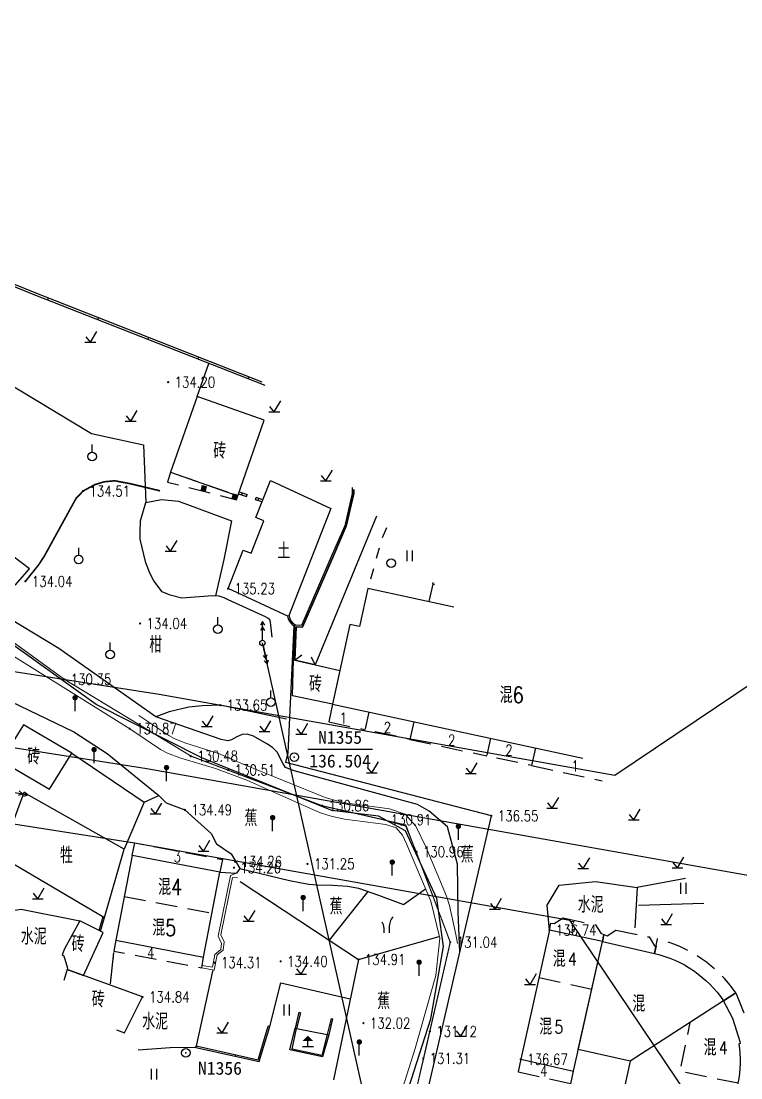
# Model space of a CAD drawing. Extents: x 529262 to 576451, y 2694391 to 2717535.
# Drawn here: x 564146.7 to 564213.5, y 2710524.5 to 2710622.6 of the extents above; entities that cross this region are included whole.
import ezdxf
from ezdxf.enums import TextEntityAlignment as Align
from ezdxf.xclip import XClip

# ---------------------------------------------------------------- set-up
doc = ezdxf.new("R2010")
doc.units = 0
doc.header["$XCLIPFRAME"] = 0
for name, pattern in [('X3', [5, 4, -1]), ('X5', [3, 2, -1]), ('X6', [2, 1, -1])]:
    doc.linetypes.add(name, pattern=pattern)
for name, color, linetype in [('a红线图', 1, 'Continuous'), ('DLDW', 8, 'Continuous'), ('DLSS', 4, 'Continuous'), ('DMTZ', 8, 'Continuous'), ('GCD', 8, 'Continuous'), ('GXYZ', 8, 'Continuous'), ('JMD', 8, 'Continuous'), ('KZD', 8, 'Continuous'), ('PP-COM', 7, 'Continuous'), ('RD-中线', 40, 'Continuous'), ('RD-红线', 7, 'Continuous'), ('ZBTZ', 8, 'Continuous'), ('ZJ', 7, 'Continuous'), ('污水管径标注_W10-', 202, 'Continuous')]:
    doc.layers.add(name, color=color, linetype=linetype)
doc.layers.add('SXSS', color=5, linetype='Continuous', lineweight=0)
doc.styles.add('HZ', font='rs.shx', dxfattribs={"width": 0.8, "bigfont": 'hztxt.shx'})
doc.styles.add('等线体', font='simhei.ttf')
doc.linetypes.add('10421', pattern='A,2,[150,AAA.SHX,S=0.5,R=0,X=0,Y=0.5],1e-11', length=2)
doc.linetypes.add('10422', pattern='A,0.75,[150,AAA.SHX,S=0.5,R=0,X=0,Y=0.5],1.5,[177,AAA.SHX,S=1,R=0,X=0,Y=0.4],0.75', length=3)
doc.linetypes.add('1161', pattern='A,0,[149,AAA.SHX,S=0.15,R=0,X=0,Y=0],-1.6', length=1.6)
doc.linetypes.add('445', pattern='A,8,-0.5,[147,AAA.SHX,S=1,R=0,X=0,Y=0],-1.5', length=10)
doc.linetypes.add('732', pattern='A,9,-0.5,[162,AAA.SHX,S=1,R=0,X=0,Y=0],-0.5', length=10)

# ---------------------------------------------------------------- blocks, each defined once
blk = doc.blocks.new('A$C19FD0107')
at = {"layer": 'RD-中线', "color": 8, "linetype": 'Continuous', "flags": 128}
blk.add_lwpolyline([(-7111.178, 16211.495), (-7085.284, 16206.833), (-7058.569, 16201.098), (-7030.791, 16194.639), (-6901.042, 16173.084), (-6870.569, 16167.452), (-6839.633, 16162.615), (-6768.456, 16149.968, -0.009225), (-6763.026, 16148.899), (-6572.582, 16107.76)], format="xyb", dxfattribs=at)
at = {"layer": 'RD-红线', "color": 8, "linetype": 'Continuous', "flags": 128}
for points in [[(-6984.353, 16194.021), (-6979.385, 16193.195), (-6899.832, 16179.979), (-6869.392, 16174.353), (-6838.48, 16169.52), (-6796.156, 16161.999)], [(-6978.559, 16178.866), (-6902.251, 16166.19), (-6871.746, 16160.551), (-6840.786, 16155.71), (-6800.328, 16148.522)]]:
    blk.add_lwpolyline(points, dxfattribs=at)
at = {"layer": 'RD-红线', "color": 8}
for points in [[(-6796.156, 16161.999), (-6775.405, 16175.955, 0.404001)], [(-6785.876, 16127.032), (-6800.328, 16148.522, 0.4245)]]:
    blk.add_lwpolyline(points, format="xyb", dxfattribs=at)
blk = doc.blocks.new('GC200')
at = {"linetype": 'Continuous', "const_width": 0.2, "flags": 128}
blk.add_lwpolyline([(-0.1, 0, 1), (0.1, 0, 1)], format="xyb", close=True, dxfattribs=at)
blk = doc.blocks.new('gc002')
at = {"color": 8, "const_width": 1}
blk.add_lwpolyline([(-0.5, 0), (0.5, 0)], dxfattribs=at)
blk = doc.blocks.new('gc121')
at = {"color": 8}
for p, q in [((-0.5, -1), (-0.5, 1)), ((0.5, -1), (0.5, 1))]:
    blk.add_line(p, q, dxfattribs=at)
blk = doc.blocks.new('gc122')
at = {"color": 8}
blk.add_circle((0, 0), 0.8, dxfattribs=at)
blk = doc.blocks.new('gc013a')
at = {"linetype": 'Continuous'}
blk.add_line((0.5, 0), (4, 0), dxfattribs=at)
at = {"linetype": 'Continuous', "flags": 128}
for points in [[(2.31, -0.4), (3, 0), (2.31, 0.4)], [(3.31, -0.4), (4, 0), (3.31, 0.4)]]:
    blk.add_lwpolyline(points, dxfattribs=at)
blk = doc.blocks.new('gc170')
at = {"color": 8, "linetype": 'Continuous'}
blk.add_circle((0, 0), 0.5, dxfattribs=at)
blk = doc.blocks.new('gc165')
at = {"color": 8}
blk.add_line((0, 0), (0, 2), dxfattribs=at)
at = {"color": 8, "const_width": 0.5}
blk.add_lwpolyline([(-0.25, 2.5, 1), (0.25, 2.5, 1)], format="xyb", close=True, dxfattribs=at)
blk = doc.blocks.new('gc246')
at = {"color": 8}
for p, q in [((-0.5, 1), (-0.5, 0)), ((0.5, 1), (0.5, 0))]:
    blk.add_line(p, q, dxfattribs=at)
for centre, radius, start, end in [((-2.94, 0.81), 2.45, 4.3743, 29.0242), ((3.4, 1.11), 2.91, 139.3312, 182.0887)]:
    blk.add_arc(centre, radius, start, end, dxfattribs=at)
blk = doc.blocks.new('gc123')
at = {"color": 8}
for p, q in [((0, 0), (1.2, 2)), ((-1, 0), (1, 0)), ((0, 0), (-0.8, 1))]:
    blk.add_line(p, q, dxfattribs=at)
blk = doc.blocks.new('gc125')
at = {"color": 8}
blk.add_line((0, 0.8), (0, 2.2), dxfattribs=at)
blk.add_circle((0, 0), 0.8, dxfattribs=at)
blk = doc.blocks.new('gc025')
for p, q in [((-1, 0), (1, 0)), ((0, 0), (0, 1.04))]:
    blk.add_line(p, q)
blk.add_solid([(0, 2), (1, 1), (-1, 1)])
blk = doc.blocks.new('gc117')
at = {"color": 8}
blk.add_circle((0, 0), 0.8, dxfattribs=at)
blk.add_point((0, 0), dxfattribs=at)

msp = doc.modelspace()

# ---------------------------------------------------------------- linework, layer by layer
at = {"layer": 'a红线图', "color": 8, "lineweight": 0}
msp.add_lwpolyline([(564099.605, 2710623.995), (564108.781, 2710598.575), (564114.403, 2710593.536), (564118.826, 2710589.572), (564119.764, 2710583.576), (564122.309, 2710579.625), (564127.415, 2710577.702), (564133.661, 2710573.861), (564150.68, 2710561.504), (564162.472, 2710554.357), (564174.675, 2710549.741), (564182.417, 2710547.975), (564186.55, 2710537.069), (564183.198, 2710522.558), (564177.972, 2710514.055), (564175.857, 2710509.606), (564176.809, 2710498.669), (564180.652, 2710483.38), (564184.22, 2710474.338), (564192.884, 2710463.54), (564198.448, 2710460.832), (564173.981, 2710386.935), (563873.709, 2710369.644)], dxfattribs=at)
msp.add_lwpolyline([(564099.605, 2710623.995), (564108.781, 2710598.575), (564114.403, 2710593.536), (564118.826, 2710589.572), (564119.764, 2710583.576), (564122.309, 2710579.625), (564127.415, 2710577.702), (564133.661, 2710573.861), (564150.68, 2710561.504), (564162.472, 2710554.357), (564174.675, 2710549.741), (564182.417, 2710547.975), (564186.55, 2710537.069), (564183.198, 2710522.558), (564177.972, 2710514.055), (564175.857, 2710509.606), (564176.809, 2710498.669), (564180.652, 2710483.38), (564184.22, 2710474.338), (564192.884, 2710463.54), (564198.448, 2710460.832), (564173.981, 2710386.935), (563873.709, 2710369.644)], dxfattribs=at)
at = {"layer": 'DLDW', "linetype": 'Continuous', "flags": 128}
for points, elevation in [([(564146.945, 2710550.983), (564144.785, 2710545.081), (564154.447, 2710539.381), (564156.25, 2710545.728)], -529.15), ([(564172.258, 2710529.071), (564175.114, 2710528.511), (564174.629, 2710526.559), (564171.866, 2710527.148)], 134.846)]:
    msp.add_lwpolyline(points, close=True, dxfattribs=dict(at, elevation=elevation))
at = {"layer": 'DLSS', "linetype": 'X3', "const_width": 0.15}
msp.add_lwpolyline([(564147.088, 2710570.587), (564148.296, 2710572.097), (564148.829, 2710572.903), (564151.796, 2710578.302), (564152.441, 2710578.976), (564153.52, 2710579.568), (564154.419, 2710579.841), (564155.389, 2710579.931), (564156.801, 2710579.667), (564159.593, 2710578.999)], dxfattribs=at)
at = {"layer": 'DLSS', "linetype": 'X6', "elevation": -525.17, "flags": 128}
for points in [[(564180.615, 2710575.562), (564180.177, 2710574.508), (564178.896, 2710569.941)], [(564184.919, 2710570.332), (564184.951, 2710570.475)]]:
    msp.add_lwpolyline(points, dxfattribs=at)
at = {"layer": 'DMTZ', "linetype": '10421', "flags": 128}
for points in [[(564169.998, 2710565.398), (564169.845, 2710566.797), (564169.789, 2710567.006), (564169.612, 2710567.183), (564169.395, 2710567.291), (564165.93, 2710568.872), (564165.538, 2710569.063), (564165.076, 2710569.225), (564164.476, 2710569.257), (564161.631, 2710569.043), (564160.524, 2710569.299), (564159.8, 2710569.622), (564159.009, 2710570.646), (564158.671, 2710571.302), (564158.26, 2710572.298), (564157.748, 2710574.518), (564157.748, 2710575.178), (564157.78, 2710576.206), (564158.289, 2710577.919)], [(564141.023, 2710563.457), (564143.114, 2710560.954), (564145.738, 2710559.436), (564151.597, 2710556.599), (564154.686, 2710554.588), (564159.485, 2710550.693)], [(564187.446, 2710536.179), (564187.292, 2710539.855), (564187.213, 2710544.318), (564186.276, 2710547.778), (564184.576, 2710549.252), (564183.498, 2710549.861), (564172.051, 2710552.982), (564171.246, 2710553.29)], [(564158.122, 2710550.082), (564159.485, 2710550.693)], [(564166.99, 2710543.933), (564171.624, 2710542.813), (564172.561, 2710542.634), (564173.397, 2710542.481), (564174.214, 2710542.39), (564175.651, 2710542.376), (564177.047, 2710542.288), (564178.034, 2710542.086), (564179.872, 2710541.431), (564182.197, 2710540.57)]]:
    msp.add_lwpolyline(points, dxfattribs=at)
at = {"layer": 'DMTZ', "linetype": '10421'}
for points in [[(564146.137, 2710570.236), (564147.478, 2710571.75), (564145.033, 2710573.605)], [(564159.212, 2710558.015), (564150.18, 2710564.343), (564144.442, 2710567.836)], [(564171.336, 2710557.788), (564165.182, 2710559.088), (564163.497, 2710559.017), (564162.258, 2710558.918), (564160.442, 2710558.477), (564159.212, 2710558.015)], [(564171.246, 2710553.29), (564170.983, 2710553.715), (564170.473, 2710554.717), (564170.029, 2710555.152), (564169.514, 2710555.507), (564168.276, 2710556.197), (564167.699, 2710556.396), (564167.226, 2710556.369), (564166.725, 2710556.161), (564166.23, 2710555.857), (564165.901, 2710555.786), (564165.284, 2710555.902), (564159.212, 2710558.015)]]:
    msp.add_lwpolyline(points, dxfattribs=at)
at = {"layer": 'DMTZ', "linetype": '10422'}
for points in [[(564180.743, 2710502.568), (564180.749, 2710507.068), (564180.865, 2710515.851), (564183.586, 2710519.594), (564184.105, 2710521.718), (564190.365, 2710548.812), (564171.268, 2710553.772), (564171.495, 2710554.657), (564172.052, 2710566.448)], [(564159.485, 2710550.693), (564160.171, 2710550.007), (564161.907, 2710549.365), (564164.35, 2710547.166), (564164.832, 2710546.218), (564166.192, 2710545.296), (564166.99, 2710543.933), (564166.702, 2710543.494)]]:
    msp.add_lwpolyline(points, dxfattribs=at)
at = {"layer": 'DMTZ', "linetype": '10422', "flags": 128}
for points in [[(564167.023, 2710542.717), (564178.012, 2710535.47), (564175.693, 2710524.294)], [(564175.259, 2710528.475), (564174.696, 2710526.426), (564171.639, 2710527.083), (564172.131, 2710529.096)]]:
    msp.add_lwpolyline(points, dxfattribs=at)
at = {"layer": 'GXYZ', "linetype": 'Continuous'}
msp.add_line((564183.081, 2710502.568), (564169.102, 2710564.872), dxfattribs=at)
at = {"layer": 'GXYZ', "linetype": '732', "flags": 128}
msp.add_lwpolyline([(564190.37, 2710463.143), (564190.386, 2710467.025), (564189.579, 2710469.156), (564186.731, 2710471.163), (564184.456, 2710473.027), (564183.021, 2710476.047), (564179.783, 2710485.702), (564177.782, 2710492.779), (564176.798, 2710499.513), (564176.175, 2710507.868), (564178.439, 2710515.777), (564181.881, 2710521.084), (564184.755, 2710529.967), (564185.933, 2710536.671), (564185.285, 2710541.14), (564182.402, 2710547.432), (564179.873, 2710548.785), (564175.559, 2710549.294), (564163.476, 2710554.198), (564153.663, 2710559.149), (564143.785, 2710566.215), (564141.644, 2710568.445), (564137.564, 2710571.934), (564133.83, 2710574.642), (564129.81, 2710576.899), (564122.388, 2710579.8), (564119.895, 2710582.521), (564119.15, 2710587.419), (564118.187, 2710590.186), (564114.103, 2710593.882), (564110.752, 2710595.123), (564107.191, 2710600.989), (564104.682, 2710610.577), (564101.404, 2710617.513), (564096.096, 2710628.709), (564091.879, 2710636.635), (564089.742, 2710644.659), (564089.613, 2710650.743), (564087.283, 2710661.114), (564087.154, 2710670.756), (564089.808, 2710677.939), (564094.734, 2710685.389), (564098.14, 2710689.247), (564157.276, 2710709.889), (564158.941, 2710722.677), (564170.731, 2710725.876), (564175.463, 2710734.571), (564177.426, 2710742.717), (564180.17, 2710760.422), (564179.078, 2710764.864), (564165.135, 2710778.121), (564158.076, 2710828.047), (564164.727, 2710856.572), (564174.244, 2710890.215), (564177.245, 2710909.001), (564177.375, 2710911.216)], dxfattribs=at)
at = {"layer": 'JMD', "linetype": 'Continuous'}
for p, q in [((564149.168, 2710596.724, 136.972), (564149.241, 2710596.91, 136.972)), ((564153.82, 2710594.892, 136.972), (564153.893, 2710595.078, 136.972)), ((564158.472, 2710593.06, 136.972), (564158.546, 2710593.246, 136.972)), ((564163.125, 2710591.228, 136.972), (564163.198, 2710591.414, 136.972)), ((564167.777, 2710589.396, 136.972), (564167.85, 2710589.582, 136.972)), ((564167.176, 2710578.619), (564167.242, 2710578.808)), ((564167.629, 2710578.461), (564167.695, 2710578.65)), ((564168.444, 2710578.176), (564168.51, 2710578.365)), ((564168.69, 2710578.09), (564168.756, 2710578.279)), ((564177.103, 2710576.652, -528.979), (564176.956, 2710576.685, -528.979)), ((564175.288, 2710572.007, -528.979), (564175.151, 2710572.066, -528.979)), ((564171.554, 2710567.394), (564171.575, 2710567.398)), ((564173.305, 2710567.417, -528.979), (564173.167, 2710567.477, -528.979)), ((564171.581, 2710566.923), (564171.712, 2710566.996)), ((564172.133, 2710566.511), (564172.162, 2710566.559)), ((564172.123, 2710563.264), (564172.757, 2710563.752)), ((564174.015, 2710562.832), (564173.647, 2710563.542)), ((564154.299, 2710538.867, -529.717), (564154.155, 2710538.909, -529.717)), ((564172.491, 2710530.566), (564172.636, 2710530.53)), ((564175.473, 2710529.981), (564175.619, 2710529.946)), ((564169.778, 2710529.237), (564169.634, 2710529.28)), ((564172.131, 2710529.096), (564172.256, 2710529.065)), ((564175.329, 2710529.393, 134.846), (564175.475, 2710529.357, 134.846)), ((564175.114, 2710528.511), (564175.259, 2710528.475)), ((564162.907, 2710527.297), (564162.939, 2710527.443)), ((564166.59, 2710526.479), (564166.623, 2710526.625))]:
    msp.add_line(p, q, dxfattribs=at)
at = {"layer": 'JMD', "linetype": 'Continuous', "flags": 128}
for points, elevation in [([(564169.077, 2710589.099), (564147.992, 2710597.402), (564114.998, 2710610.804)], 136.972), ([(564169.353, 2710588.775), (564147.918, 2710597.216), (564114.998, 2710610.588)], 136.972), ([(564177.433, 2710579.295), (564177.427, 2710578.757), (564176.745, 2710575.756), (564175.593, 2710573.09), (564172.74, 2710566.49), (564172.088, 2710566.513), (564171.974, 2710563.298)], -528.979), ([(564179.694, 2710576.643), (564174.015, 2710562.832), (564172.123, 2710563.264), (564172.232, 2710566.358), (564172.837, 2710566.336), (564175.731, 2710573.03), (564176.889, 2710575.709), (564177.577, 2710578.739), (564177.581, 2710579.122)], 136.907), ([(564177.581, 2710579.122), (564177.577, 2710578.739), (564176.889, 2710575.709), (564175.731, 2710573.03), (564172.837, 2710566.336), (564172.232, 2710566.358), (564172.123, 2710563.264)], -528.979), ([(564186.882, 2710568.209), (564178.896, 2710569.941), (564178.126, 2710566.394), (564177.23, 2710566.599), (564175.599, 2710559.186), (564198.849, 2710554.17)], -525.322), ([(564153.941, 2710538.165), (564154.313, 2710539.46)], -529.717), ([(564154.078, 2710538.097), (564154.447, 2710539.381)], -529.717), ([(564155.55, 2710528.931), (564156.286, 2710528.667), (564157.967, 2710531.988), (564150.955, 2710534.533), (564150.647, 2710533.514)], 135.303)]:
    msp.add_lwpolyline(points, dxfattribs=dict(at, elevation=elevation))
at = {"layer": 'JMD', "linetype": '445', "elevation": -529.238, "flags": 128}
msp.add_lwpolyline([(564163.036, 2710587.753), (564164.12, 2710590.836)], dxfattribs=at)
at = {"layer": 'JMD', "linetype": 'Continuous', "flags": 128}
for points in [[(564169.267, 2710585.576), (564163.036, 2710587.753), (564160.58, 2710580.722), (564166.811, 2710578.545)], [(564169.839, 2710579.954), (564175.468, 2710577.362), (564171.534, 2710567.322), (564165.905, 2710569.914), (564167.307, 2710573.492), (564168.052, 2710573.2), (564169.237, 2710576.226), (564168.492, 2710576.518)], [(564175.599, 2710559.186), (564171.899, 2710559.947), (564171.974, 2710563.298), (564176.287, 2710562.313)], [(564154.306, 2710537.983), (564152.147, 2710539.06), (564150.716, 2710536.467), (564150.493, 2710535.899), (564150.653, 2710535.815), (564150.989, 2710534.657), (564150.955, 2710534.533), (564152.495, 2710533.974)]]:
    msp.add_lwpolyline(points, close=True, dxfattribs=at)
at = {"layer": 'JMD', "linetype": 'X5', "flags": 128}
msp.add_lwpolyline([(564160.58, 2710580.722), (564160.291, 2710579.808), (564163.75, 2710578.949), (564166.7, 2710578.154), (564166.811, 2710578.545)], close=True, dxfattribs=at)
at = {"layer": 'JMD', "linetype": 'Continuous', "flags": 128}
for points in [[(564166.874, 2710578.725), (564167.629, 2710578.461)], [(564166.94, 2710578.913), (564167.695, 2710578.65)], [(564169.058, 2710577.962), (564168.444, 2710578.176)], [(564169.131, 2710578.148), (564168.51, 2710578.365)], [(564171.428, 2710567.371), (564171.455, 2710567.22), (564171.517, 2710567.037), (564171.64, 2710566.817), (564171.789, 2710566.641), (564171.936, 2710566.52), (564172.085, 2710566.431)], [(564171.575, 2710567.398), (564171.601, 2710567.258), (564171.655, 2710567.098), (564171.763, 2710566.903), (564171.895, 2710566.749), (564172.023, 2710566.643), (564172.162, 2710566.559)]]:
    msp.add_lwpolyline(points, dxfattribs=at)
at = {"layer": 'JMD', "linetype": 'X5'}
for points in [[(564185.11, 2710570.289), (564184.919, 2710570.332), (564184.567, 2710568.711)], [(564175.599, 2710559.186), (564175.275, 2710557.543), (564178.646, 2710556.815)]]:
    msp.add_lwpolyline(points, dxfattribs=at)
at = {"layer": 'JMD', "linetype": 'X5', "flags": 128}
for points in [[(564183.155, 2710557.556), (564182.802, 2710555.917), (564178.646, 2710556.815), (564179, 2710558.452)], [(564182.802, 2710555.917), (564189.946, 2710554.374)], [(564194.456, 2710555.117), (564194.102, 2710553.476), (564189.946, 2710554.374), (564190.3, 2710556.014)], [(564194.102, 2710553.476), (564200.644, 2710552.063)]]:
    msp.add_lwpolyline(points, dxfattribs=at)
at = {"layer": 'JMD', "linetype": 'Continuous'}
msp.add_lwpolyline([(564146.924, 2710557.263), (564144.848, 2710553.925), (564149.33, 2710551.289), (564151.406, 2710554.627)], close=True, dxfattribs=at)
at = {"layer": 'JMD', "linetype": '445', "flags": 128}
msp.add_lwpolyline([(564151.406, 2710554.627), (564158.122, 2710550.082), (564156.25, 2710545.728)], dxfattribs=at)
at = {"layer": 'JMD', "linetype": 'X5', "flags": 128}
for points, elevation in [([(564157.006, 2710545.114), (564157.248, 2710546.297), (564165.391, 2710544.758), (564165.149, 2710543.575)], -526.236), ([(564156.264, 2710541.332), (564164.419, 2710539.769)], -516.223), ([(564155.476, 2710537.251), (564155.317, 2710536.25), (564163.481, 2710534.699), (564163.64, 2710535.7)], -526.883), ([(564199.686, 2710532.674), (564194.773, 2710533.767)], -522.067), ([(564213.278, 2710523.967), (564207.899, 2710525.068), (564208.831, 2710529.618)], 136.813)]:
    msp.add_lwpolyline(points, dxfattribs=dict(at, elevation=elevation))
at = {"layer": 'JMD', "linetype": 'Continuous', "flags": 128}
for points, elevation in [([(564157.006, 2710545.114), (564155.476, 2710537.251), (564163.64, 2710535.7), (564165.149, 2710543.575)], -526.236), ([(564195.758, 2710538.194), (564193.091, 2710526.199), (564197.991, 2710525.092), (564200.681, 2710537.125)], 136.744)]:
    msp.add_lwpolyline(points, close=True, dxfattribs=dict(at, elevation=elevation))
at = {"layer": 'JMD', "linetype": 'X5'}
for points, elevation in [([(564195.758, 2710538.194), (564195.883, 2710538.849), (564196.189, 2710538.815), (564197.034, 2710539.329), (564200.02, 2710538.697), (564200.535, 2710537.902), (564200.822, 2710537.789), (564200.681, 2710537.125)], 136.744), ([(564200.681, 2710537.125), (564200.822, 2710537.789), (564201.109, 2710537.675), (564201.938, 2710538.207), (564205.009, 2710537.559), (564205.523, 2710536.73), (564205.654, 2710536.705), (564205.519, 2710536.035)], 136.756), ([(564193.091, 2710526.199), (564192.841, 2710525.039), (564197.741, 2710523.932), (564197.991, 2710525.092)], 136.669)]:
    msp.add_lwpolyline(points, dxfattribs=dict(at, elevation=elevation))
at = {"layer": 'JMD', "linetype": 'Continuous', "flags": 128}
msp.add_lwpolyline([(564203.243, 2710526.022), (564198.439, 2710527.096), (564200.681, 2710537.125), (564205.519, 2710536.035, -0.188677), (564211.92, 2710531.63)], format="xyb", close=True, dxfattribs=at)
at = {"layer": 'JMD', "linetype": 'X5', "elevation": 136.856}
msp.add_lwpolyline([(564205.519, 2710536.035), (564205.79, 2710537.381, -0.181607), (564213.07, 2710532.379), (564211.92, 2710531.63)], format="xyb", dxfattribs=at)
at = {"layer": 'JMD', "linetype": 'X5'}
msp.add_lwpolyline([(564211.92, 2710531.63), (564213.07, 2710532.379), (564214.701, 2710528.323, -0.096241), (564213.801, 2710519.726), (564212.978, 2710519.246), (564212.907, 2710518.963), (564212.217, 2710519.083)], format="xyb", dxfattribs=at)
at = {"layer": 'JMD', "linetype": 'Continuous', "elevation": -511.188, "flags": 128}
msp.add_lwpolyline([(564203.243, 2710526.022), (564202.214, 2710521.232), (564212.217, 2710519.083), (564213.278, 2710523.967, 0.093361), (564213.38, 2710527.644), (564213.515, 2710527.716), (564212.797, 2710529.988), (564211.92, 2710531.63)], format="xyb", close=True, dxfattribs=at)
at = {"layer": 'JMD', "linetype": 'Continuous'}
for points in [[(564172.491, 2710530.566), (564172.131, 2710529.096)], [(564172.636, 2710530.53), (564172.278, 2710529.067)], [(564162.907, 2710527.297), (564168.803, 2710525.987), (564169.778, 2710529.237)], [(564162.939, 2710527.443), (564168.699, 2710526.164), (564169.634, 2710529.28)]]:
    msp.add_lwpolyline(points, dxfattribs=at)
at = {"layer": 'JMD', "linetype": 'Continuous', "elevation": 134.846}
for points in [[(564175.473, 2710529.981), (564175.114, 2710528.511)], [(564175.619, 2710529.946), (564175.259, 2710528.475)]]:
    msp.add_lwpolyline(points, dxfattribs=at)
at = {"layer": 'KZD', "linetype": 'Continuous'}
msp.add_line((564173.314, 2710554.996), (564179.314, 2710554.996), dxfattribs=at)
at = {"layer": 'SXSS', "color": 8, "linetype": 'Continuous', "flags": 128}
for points, elevation in [([(564182.484, 2710546.222), (564182.106, 2710547.027), (564181.509, 2710547.689), (564180.564, 2710548.007), (564176.715, 2710548.509), (564175.489, 2710548.785), (564174.405, 2710549.137), (564167.668, 2710552.128), (564164.755, 2710553.194), (564161.426, 2710554.197), (564160.276, 2710554.633), (564159.634, 2710554.986), (564156.779, 2710556.904), (564142.744, 2710565.661)], -534.657), ([(564187.206, 2710536.954), (564187.057, 2710537.801), (564186.465, 2710540.472), (564186.205, 2710541.353), (564184.296, 2710545.865), (564183.361, 2710547.86), (564182.353, 2710548.976), (564180.901, 2710549.465), (564176.975, 2710549.977), (564175.883, 2710550.223), (564174.938, 2710550.53), (564167.308, 2710553.615), (564165.01, 2710554.604), (564161.905, 2710555.608), (564160.901, 2710555.988), (564160.409, 2710556.259), (564157.609, 2710558.14)], -534.657), ([(564166.775, 2710543.056), (564166.33, 2710543.093), (564165.25, 2710537.769), (564165.559, 2710537.107), (564165.454, 2710536.345), (564164.906, 2710535.902), (564164.632, 2710534.492), (564163.479, 2710534.691)], 133.959), ([(564166.702, 2710543.494), (564166.142, 2710543.27), (564164.999, 2710537.638), (564165.312, 2710536.967), (564165.231, 2710536.382), (564164.695, 2710535.948), (564164.469, 2710534.742), (564163.513, 2710534.901)], 134.307), ([(564155.319, 2710536.266), (564155.288, 2710536.271)], 134.307)]:
    msp.add_lwpolyline(points, dxfattribs=dict(at, elevation=elevation))
msp.add_lwpolyline([(564180.315, 2710520.192), (564182.106, 2710523.495), (564183.288, 2710527.187), (564185.208, 2710533.98), (564185.569, 2710537.444), (564184.747, 2710540.873), (564182.484, 2710546.222)], dxfattribs=at)
at = {"layer": 'ZBTZ', "linetype": '1161'}
for points in [[(564142.733, 2710590.627), (564153.233, 2710584.334), (564158.048, 2710583.268), (564158.289, 2710577.919)], [(564195.758, 2710538.194), (564195.541, 2710540.52), (564196.674, 2710542.361), (564200.019, 2710542.71), (564203.912, 2710542.165), (564203.693, 2710538.402)], [(564208.385, 2710542.98), (564203.912, 2710542.165)], [(564143.612, 2710540.09), (564144.53, 2710539.812), (564146.691, 2710540.137), (564152.147, 2710539.06)], [(564204.043, 2710540.523), (564210.098, 2710540.696)], [(564155.27, 2710536.108), (564155.195, 2710535.395)], [(564164.501, 2710534.514), (564162.907, 2710527.297)], [(564169.778, 2710529.237), (564170.798, 2710533.301), (564177.254, 2710531.818)], [(564162.907, 2710527.297), (564160.541, 2710527.256), (564157.556, 2710527.056)]]:
    msp.add_lwpolyline(points, dxfattribs=at)
at = {"layer": 'ZBTZ', "linetype": '1161', "flags": 128}
for points, elevation in [([(564158.289, 2710577.919), (564159.727, 2710578.186), (564161.294, 2710578.035), (564166.238, 2710576.197), (564165.514, 2710572.611), (564164.732, 2710569.243)], 134.853), ([(564165.149, 2710543.575), (564166.702, 2710543.494)], 134.346), ([(564182.197, 2710540.57), (564184.261, 2710542.022)], 131.662), ([(564178.012, 2710535.47), (564185.529, 2710537.611)], 134.907), ([(564155.27, 2710536.108), (564154.962, 2710533.2)], 133.959)]:
    msp.add_lwpolyline(points, dxfattribs=dict(at, elevation=elevation))
msp.add_lwpolyline([(564178.893, 2710541.78), (564175.3, 2710537.258)], dxfattribs=at)
at = {"layer": '污水管径标注_W10-', "color": 0, "const_width": 0.1}
msp.add_lwpolyline([(564183.198, 2710522.558), (564184.082, 2710526.3), (564186.55, 2710537.069), (564183.395, 2710545.445), (564182.403, 2710547.879), (564180.426, 2710548.429), (564174.675, 2710549.741), (564165.919, 2710553.055), (564162.472, 2710554.357), (564150.68, 2710561.504), (564136.709, 2710571.648), (564133.661, 2710573.861), (564127.415, 2710577.702), (564122.309, 2710579.625), (564119.764, 2710583.576), (564118.826, 2710589.572), (564108.781, 2710598.575), (564107.276, 2710602.745), (564105.662, 2710607.216), (564099.605, 2710623.995)], dxfattribs=at)

# ---------------------------------------------------------------- block references
at = {"layer": 'DLDW', "linetype": 'Continuous', "xscale": 0.5, "yscale": 0.5, "zscale": 0.5}
msp.add_blockref('gc025', (564173.33, 2710527.391), dxfattribs=at)
at = {"layer": 'GCD', "linetype": 'Continuous'}
ref = msp.add_blockref('GC200', (564160.347, 2710589.094, 134.196), dxfattribs=dict(at, xscale=0.5, yscale=0.5))
ref.add_attrib('height', '134.20', dxfattribs={"linetype": 'Continuous', "height": 1, "style": 'HZ', "width": 0.8}).set_placement((564160.947, 2710589.094, 134.196), align=Align.MIDDLE_LEFT)
ref = msp.add_blockref('GC200', (564152.441, 2710578.976, 134.506), dxfattribs=dict(at, xscale=0.5, yscale=0.5))
ref.add_attrib('height', '134.51', dxfattribs={"linetype": 'Continuous', "height": 1, "style": 'HZ', "width": 0.8}).set_placement((564153.041, 2710578.976, 134.506), align=Align.MIDDLE_LEFT)
ref = msp.add_blockref('GC200', (564147.088, 2710570.587, 134.035), dxfattribs=dict(at, xscale=0.5, yscale=0.5))
ref.add_attrib('height', '134.04', dxfattribs={"linetype": 'Continuous', "height": 1, "style": 'HZ', "width": 0.8}).set_placement((564147.688, 2710570.587, 134.035), align=Align.MIDDLE_LEFT)
ref = msp.add_blockref('GC200', (564165.905, 2710569.914, 135.234), dxfattribs=dict(at, xscale=0.5, yscale=0.5))
ref.add_attrib('height', '135.23', dxfattribs={"linetype": 'Continuous', "height": 1, "style": 'HZ', "width": 0.8}).set_placement((564166.505, 2710569.914, 135.234), align=Align.MIDDLE_LEFT)
ref = msp.add_blockref('GC200', (564157.743, 2710566.678, 134.04), dxfattribs=dict(at, xscale=0.5, yscale=0.5))
ref.add_attrib('height', '134.04', dxfattribs={"linetype": 'Continuous', "height": 1, "style": 'HZ', "width": 0.8}).set_placement((564158.343, 2710566.678, 134.04), align=Align.MIDDLE_LEFT)
ref = msp.add_blockref('GC200', (564150.699, 2710561.489, 130.35), dxfattribs=dict(at, xscale=0.5, yscale=0.5, zscale=0.5))
ref.add_attrib('height', '130.35', dxfattribs={"linetype": 'Continuous', "height": 1, "style": 'HZ', "width": 0.8}).set_placement((564151.299, 2710561.489, 130.35), align=Align.MIDDLE_LEFT)
ref = msp.add_blockref('GC200', (564165.182, 2710559.088, 133.647), dxfattribs=dict(at, xscale=0.5, yscale=0.5))
ref.add_attrib('height', '133.65', dxfattribs={"linetype": 'Continuous', "height": 1, "style": 'HZ', "width": 0.8}).set_placement((564165.782, 2710559.088, 133.647), align=Align.MIDDLE_LEFT)
ref = msp.add_blockref('GC200', (564156.779, 2710556.904, 130.869), dxfattribs=dict(at, xscale=0.5, yscale=0.5))
ref.add_attrib('height', '130.87', dxfattribs={"linetype": 'Continuous', "height": 1, "style": 'HZ', "width": 0.8}).set_placement((564157.379, 2710556.904, 130.869), align=Align.MIDDLE_LEFT)
ref = msp.add_blockref('GC200', (564162.454, 2710554.351, 130.48), dxfattribs=dict(at, xscale=0.5, yscale=0.5, zscale=0.5))
ref.add_attrib('height', '130.48', dxfattribs={"linetype": 'Continuous', "height": 1, "style": 'HZ', "width": 0.8}).set_placement((564163.054, 2710554.351, 130.48), align=Align.MIDDLE_LEFT)
ref = msp.add_blockref('GC200', (564165.926, 2710553.065, 130.51), dxfattribs=dict(at, xscale=0.5, yscale=0.5, zscale=0.5))
ref.add_attrib('height', '130.51', dxfattribs={"linetype": 'Continuous', "height": 1, "style": 'HZ', "width": 0.8}).set_placement((564166.526, 2710553.065, 130.51), align=Align.MIDDLE_LEFT)
ref = msp.add_blockref('GC200', (564161.907, 2710549.365, 134.488), dxfattribs=dict(at, xscale=0.5, yscale=0.5, zscale=0.5))
ref.add_attrib('height', '134.49', dxfattribs={"linetype": 'Continuous', "height": 1, "style": 'HZ', "width": 0.8}).set_placement((564162.507, 2710549.365, 134.488), align=Align.MIDDLE_LEFT)
ref = msp.add_blockref('GC200', (564174.653, 2710549.754, 130.86), dxfattribs=dict(at, xscale=0.5, yscale=0.5, zscale=0.5))
ref.add_attrib('height', '130.86', dxfattribs={"linetype": 'Continuous', "height": 1, "style": 'HZ', "width": 0.8}).set_placement((564175.253, 2710549.754, 130.86), align=Align.MIDDLE_LEFT)
ref = msp.add_blockref('GC200', (564180.423, 2710548.447, 130.91), dxfattribs=dict(at, xscale=0.5, yscale=0.5, zscale=0.5))
ref.add_attrib('height', '130.91', dxfattribs={"linetype": 'Continuous', "height": 1, "style": 'HZ', "width": 0.8}).set_placement((564181.023, 2710548.447, 130.91), align=Align.MIDDLE_LEFT)
ref = msp.add_blockref('GC200', (564190.365, 2710548.812, 136.545), dxfattribs=dict(at, xscale=0.5, yscale=0.5))
ref.add_attrib('height', '136.55', dxfattribs={"linetype": 'Continuous', "height": 1, "style": 'HZ', "width": 0.8}).set_placement((564190.965, 2710548.812, 136.545), align=Align.MIDDLE_LEFT)
ref = msp.add_blockref('GC200', (564183.412, 2710545.475, 130.96), dxfattribs=dict(at, xscale=0.5, yscale=0.5, zscale=0.5))
ref.add_attrib('height', '130.96', dxfattribs={"linetype": 'Continuous', "height": 1, "style": 'HZ', "width": 0.8}).set_placement((564184.012, 2710545.475, 130.96), align=Align.MIDDLE_LEFT)
at = {"layer": 'GCD', "color": 3, "linetype": 'Continuous'}
ref = msp.add_blockref('GC200', (564166.554, 2710544.566, 134.259), dxfattribs=dict(at, xscale=0.5, yscale=0.5, zscale=0.5))
ref.add_attrib('height', '134.26', dxfattribs={"linetype": 'Continuous', "height": 1, "style": 'HZ', "width": 0.8}).set_placement((564167.154, 2710544.566, 134.259), align=Align.MIDDLE_LEFT)
at = {"layer": 'GCD', "linetype": 'Continuous'}
ref = msp.add_blockref('GC200', (564173.286, 2710544.351, 131.247), dxfattribs=dict(at, xscale=0.5, yscale=0.5))
ref.add_attrib('height', '131.25', dxfattribs={"linetype": 'Continuous', "height": 1, "style": 'HZ', "width": 0.8}).set_placement((564173.886, 2710544.351, 131.247), align=Align.MIDDLE_LEFT)
at = {"layer": 'GCD', "color": 3, "linetype": 'Continuous'}
ref = msp.add_blockref('GC200', (564166.454, 2710543.996, 134.259), dxfattribs=dict(at, xscale=0.5, yscale=0.5, zscale=0.5))
ref.add_attrib('height', '134.26', dxfattribs={"linetype": 'Continuous', "height": 1, "style": 'HZ', "width": 0.8}).set_placement((564167.054, 2710543.996, 134.259), align=Align.MIDDLE_LEFT)
at = {"layer": 'GCD', "linetype": 'Continuous'}
ref = msp.add_blockref('GC200', (564195.758, 2710538.194, 136.744), dxfattribs=dict(at, xscale=0.5, yscale=0.5))
ref.add_attrib('height', '136.74', dxfattribs={"linetype": 'Continuous', "height": 1, "style": 'HZ', "width": 0.8}).set_placement((564196.358, 2710538.194, 136.744), align=Align.MIDDLE_LEFT)
ref = msp.add_blockref('GC200', (564186.545, 2710537.073, 131.044), dxfattribs=dict(at, xscale=0.5, yscale=0.5, zscale=0.5))
ref.add_attrib('height', '131.04', dxfattribs={"linetype": 'Continuous', "height": 1, "style": 'HZ', "width": 0.8}).set_placement((564187.145, 2710537.073, 131.044), align=Align.MIDDLE_LEFT)
ref = msp.add_blockref('GC200', (564178.012, 2710535.47, 134.907), dxfattribs=dict(at, xscale=0.5, yscale=0.5))
ref.add_attrib('height', '134.91', dxfattribs={"linetype": 'Continuous', "height": 1, "style": 'HZ', "width": 0.8}).set_placement((564178.612, 2710535.47, 134.907), align=Align.MIDDLE_LEFT)
at = {"layer": 'GCD', "color": 3, "linetype": 'Continuous'}
ref = msp.add_blockref('GC200', (564164.654, 2710535.176, 134.308), dxfattribs=dict(at, xscale=0.5, yscale=0.5, zscale=0.5))
ref.add_attrib('height', '134.31', dxfattribs={"linetype": 'Continuous', "height": 1, "style": 'HZ', "width": 0.8}).set_placement((564165.254, 2710535.176, 134.308), align=Align.MIDDLE_LEFT)
at = {"layer": 'GCD', "linetype": 'Continuous'}
ref = msp.add_blockref('GC200', (564170.79, 2710535.291, 134.399), dxfattribs=dict(at, xscale=0.5, yscale=0.5, zscale=0.5))
ref.add_attrib('height', '134.40', dxfattribs={"linetype": 'Continuous', "height": 1, "style": 'HZ', "width": 0.8}).set_placement((564171.39, 2710535.291, 134.399), align=Align.MIDDLE_LEFT)
ref = msp.add_blockref('GC200', (564157.967, 2710531.988, 134.84), dxfattribs=dict(at, xscale=0.5, yscale=0.5))
ref.add_attrib('height', '134.84', dxfattribs={"linetype": 'Continuous', "height": 1, "style": 'HZ', "width": 0.8}).set_placement((564158.567, 2710531.988, 134.84), align=Align.MIDDLE_LEFT)
ref = msp.add_blockref('GC200', (564178.479, 2710529.554, 132.024), dxfattribs=dict(at, xscale=0.5, yscale=0.5, zscale=0.5))
ref.add_attrib('height', '132.02', dxfattribs={"linetype": 'Continuous', "height": 1, "style": 'HZ', "width": 0.8}).set_placement((564179.079, 2710529.554, 132.024), align=Align.MIDDLE_LEFT)
ref = msp.add_blockref('GC200', (564184.652, 2710528.785, 131.124), dxfattribs=dict(at, xscale=0.5, yscale=0.5, zscale=0.5))
ref.add_attrib('height', '131.12', dxfattribs={"linetype": 'Continuous', "height": 1, "style": 'HZ', "width": 0.8}).set_placement((564185.252, 2710528.785, 131.124), align=Align.MIDDLE_LEFT)
ref = msp.add_blockref('GC200', (564184.037, 2710526.28, 131.31), dxfattribs=dict(at, xscale=0.5, yscale=0.5, zscale=0.5))
ref.add_attrib('height', '131.31', dxfattribs={"linetype": 'Continuous', "height": 1, "style": 'HZ', "width": 0.8}).set_placement((564184.637, 2710526.28, 131.31), align=Align.MIDDLE_LEFT)
ref = msp.add_blockref('GC200', (564193.091, 2710526.199, 136.669), dxfattribs=dict(at, xscale=0.5, yscale=0.5))
ref.add_attrib('height', '136.67', dxfattribs={"linetype": 'Continuous', "height": 1, "style": 'HZ', "width": 0.8}).set_placement((564193.691, 2710526.199, 136.669), align=Align.MIDDLE_LEFT)
at = {"layer": 'GXYZ', "linetype": 'Continuous'}
for p, xscale, yscale, zscale, rotation in [((564169.102, 2710564.872), 0.5000000001783824, 0.5000000001783824, 0.5000000001783824, 89.45441569439207), ((564169.102, 2710564.872), 0.5000000001678809, 0.5000000001678809, 0.5000000001678809, 282.6458559932721), ((564145.335, 2710551.126), 0.4999999999905011, 0.4999999999905011, 0.4999999999905011, 349.8549690110078)]:
    msp.add_blockref('gc013a', p, dxfattribs=dict(at, xscale=xscale, yscale=yscale, zscale=zscale, rotation=rotation))
at = {"layer": 'GXYZ', "linetype": 'Continuous', "xscale": 0.5, "yscale": 0.5, "zscale": 0.5}
msp.add_blockref('gc170', (564169.102, 2710564.872), dxfattribs=at)
at = {"layer": 'JMD', "linetype": 'Continuous'}
for p, xscale, yscale, zscale, rotation in [((564163.656, 2710579.232, -1057.534), 0.4999999999986896, 0.4999999999986896, 0.4999999999986896, 345.5428269200133), ((564166.523, 2710578.461, -1057.534), 0.5000000000704172, 0.5000000000704172, 0.5000000000704172, 344.9403995850569)]:
    msp.add_blockref('gc002', p, dxfattribs=dict(at, xscale=xscale, yscale=yscale, zscale=zscale, rotation=rotation))
at = {"layer": 'KZD', "linetype": 'Continuous', "xscale": 0.5, "yscale": 0.5, "zscale": 0.5}
for p in [(564172.064, 2710554.267, 136.504), (564161.995, 2710526.802, 134.917)]:
    msp.add_blockref('gc117', p, dxfattribs=at)
at = {"layer": 'PP-COM'}
ref = msp.add_blockref('A$C19FD0107', (570997.993, 2694390.603), dxfattribs=at)
XClip(ref).set_block_clipping_path([(-9366.4383134884, 14428.6043910822), (-3328.4480743363, 17452.7484863754)])
at = {"layer": 'ZBTZ', "linetype": 'Continuous', "xscale": 0.5, "yscale": 0.5}
for name, p in [('gc123', (564153.12, 2710592.794)), ('gc123', (564170.203, 2710586.347)), ('gc123', (564156.867, 2710585.475)), ('gc125', (564153.287, 2710582.196)), ('gc123', (564175.001, 2710579.93)), ('gc123', (564160.579, 2710573.391)), ('gc125', (564152.037, 2710572.616)), ('gc121', (564182.802, 2710572.961)), ('gc125', (564164.965, 2710566.158)), ('gc125', (564154.953, 2710563.797)), ('gc125', (564169.876, 2710559.359)), ('gc165', (564151.706, 2710558.531)), ('gc123', (564163.934, 2710557.101)), ('gc123', (564169.285, 2710556.641)), ('gc123', (564172.719, 2710556.406)), ('gc165', (564153.471, 2710553.71)), ('gc165', (564160.195, 2710552.046)), ('gc123', (564179.27, 2710552.816)), ('gc123', (564188.454, 2710552.736)), ('gc123', (564159.172, 2710548.985)), ('gc123', (564196.016, 2710549.517)), ('gc165', (564170.052, 2710547.395)), ('gc123', (564203.585, 2710548.444)), ('gc165', (564187.302, 2710546.588)), ('gc123', (564163.627, 2710545.544)), ('gc165', (564181.161, 2710543.259)), ('gc123', (564198.897, 2710543.925)), ('gc123', (564207.652, 2710543.982)), ('gc123', (564148.24, 2710541.118)), ('gc121', (564208.204, 2710542.078)), ('gc165', (564172.886, 2710539.972)), ('gc123', (564190.702, 2710540.156)), ('gc123', (564167.82, 2710539.024)), ('gc246', (564180.634, 2710537.935)), ('gc123', (564206.598, 2710538.731)), ('gc123', (564172.685, 2710534.115)), ('gc165', (564183.655, 2710533.965)), ('gc123', (564193.952, 2710533.162)), ('gc121', (564171.369, 2710530.776)), ('gc123', (564165.366, 2710528.661)), ('gc123', (564187.518, 2710528.35)), ('gc165', (564178.1, 2710526.56)), ('gc121', (564159.052, 2710524.825))]:
    msp.add_blockref(name, p, dxfattribs=at)
at = {"layer": 'ZBTZ', "linetype": 'Continuous', "xscale": 0.5, "yscale": 0.5, "zscale": 0.5}
msp.add_blockref('gc122', (564181.065, 2710572.287), dxfattribs=at)

# ---------------------------------------------------------------- texts
at = {"layer": 'DLDW', "linetype": 'Continuous', "style": 'HZ', "width": 0.8}
msp.add_text('牲', height=1.5, dxfattribs=at).set_placement((564150.902, 2710545.237), align=Align.MIDDLE)
at = {"layer": 'JMD', "linetype": 'Continuous', "style": 'HZ', "width": 0.8}
for s, p in [('砖', (564165.739, 2710582.722)), ('土', (564171.682, 2710573.42)), ('砖', (564174.637, 2710561.052)), ('混6', (564193.369, 2710560.044)), ('砖', (564148.459, 2710554.325)), ('混4', (564161.644, 2710542.205)), ('混5', (564161.096, 2710538.42)), ('砖', (564152.582, 2710536.915)), ('混', (564197.266, 2710535.536)), ('砖', (564154.457, 2710531.761)), ('混', (564204.659, 2710531.37)), ('混', (564196.006, 2710529.231)), ('混', (564211.273, 2710527.301))]:
    msp.add_text(s, height=1.5, dxfattribs=at).set_placement(p, align=Align.MIDDLE_RIGHT)
for s, p in [('4', (564197.478, 2710535.499)), ('5', (564196.218, 2710529.194)), ('4', (564211.485, 2710527.264))]:
    msp.add_text(s, height=1.2, dxfattribs=at).set_placement(p, align=Align.MIDDLE_LEFT)
at = {"layer": 'KZD', "linetype": 'Continuous', "style": '等线体'}
for s, p in [('N1355', (564176.314, 2710556.096)), ('136.504', (564176.314, 2710553.896)), ('N1356', (564165.16, 2710525.358))]:
    msp.add_text(s, height=1.2, dxfattribs=at).set_placement(p, align=Align.MIDDLE)
at = {"layer": 'ZJ', "color": 8, "linetype": 'Continuous', "style": 'HZ', "width": 0.8}
for s, height, p in [('柑', 1.5, (564159.199, 2710564.795)), ('1 ', 1, (564176.888, 2710557.887)), ('2 ', 1, (564180.989, 2710557.009)), ('2', 1, (564186.672, 2710555.838)), ('2', 1, (564192.003, 2710554.901)), ('1', 1, (564198.146, 2710553.438)), ('蕉', 1.5, (564168.028, 2710548.691)), ('蕉', 1.5, (564188.128, 2710545.289)), ('3', 1, (564161.205, 2710545.021)), ('蕉', 1.5, (564175.942, 2710540.477)), ('水泥', 1.5, (564199.591, 2710540.641)), ('3', 1, (564197.842, 2710538.485)), ('水泥', 1.5, (564147.872, 2710537.676)), ('4', 1, (564158.743, 2710536.077)), ('蕉', 1.5, (564180.37, 2710531.689)), ('水泥', 1.5, (564159.141, 2710529.782)), ('4', 1, (564195.235, 2710525.108))]:
    msp.add_text(s, height=height, dxfattribs=at).set_placement(p, align=Align.MIDDLE)

doc.saveas('drawing.dxf')
